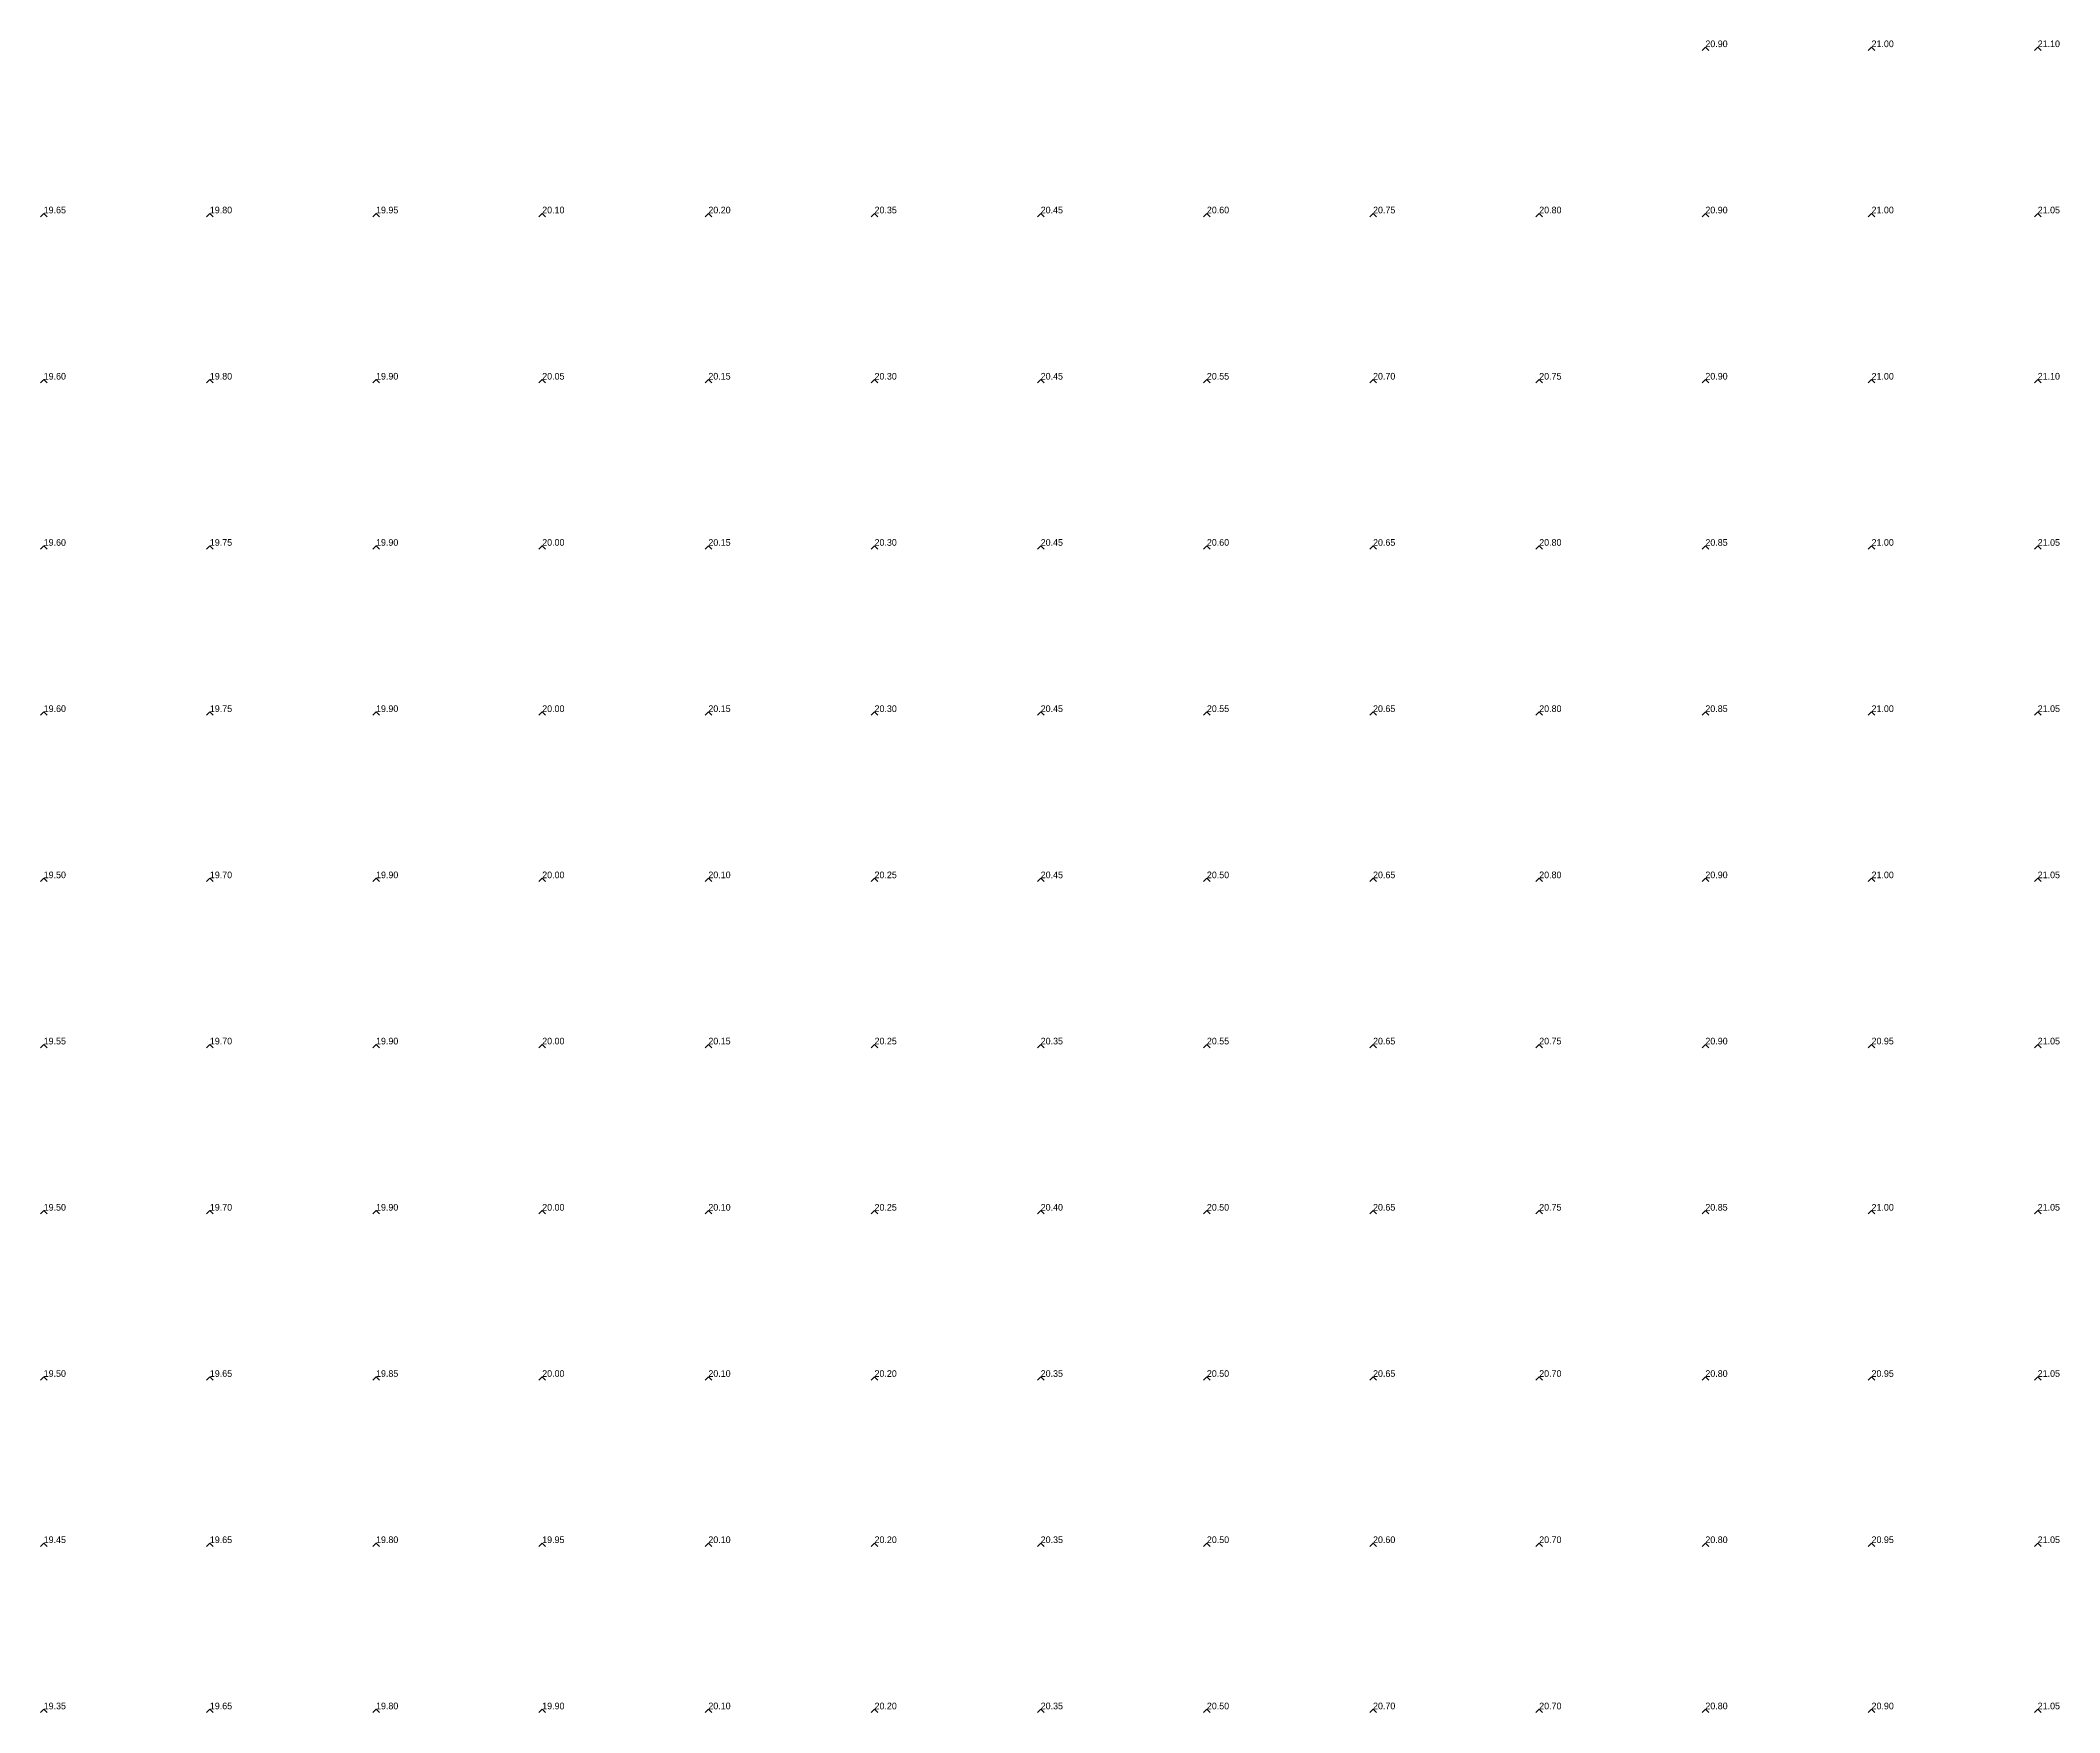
# Model space of a CAD drawing. Extents: x 570945 to 571083, y 5181392 to 5181597.
# Drawn here: x 570974.82 to 571005.2, y 5181569.08 to 5181594.23 of the extents above; entities that cross this region are included whole.
import ezdxf

# ---------------------------------------------------------------- set-up
doc = ezdxf.new("R2010")
doc.units = 0
doc.layers.add('Soundings', color=1, linetype='CONTINUOUS')

msp = doc.modelspace()

# ---------------------------------------------------------------- linework, layer by layer
at = {"layer": 'Soundings'}
for points in [[(570999.825, 5181594.075), (570999.875, 5181594.125), (570999.925, 5181594.075)], [(571002.325, 5181594.075), (571002.375, 5181594.125), (571002.425, 5181594.075)], [(571004.825, 5181594.075), (571004.875, 5181594.125), (571004.925, 5181594.075)], [(570974.825, 5181591.575), (570974.875, 5181591.625), (570974.925, 5181591.575)], [(570977.325, 5181591.575), (570977.375, 5181591.625), (570977.425, 5181591.575)], [(570979.825, 5181591.575), (570979.875, 5181591.625), (570979.925, 5181591.575)], [(570982.325, 5181591.575), (570982.375, 5181591.625), (570982.425, 5181591.575)], [(570984.825, 5181591.575), (570984.875, 5181591.625), (570984.925, 5181591.575)], [(570987.325, 5181591.575), (570987.375, 5181591.625), (570987.425, 5181591.575)], [(570989.825, 5181591.575), (570989.875, 5181591.625), (570989.925, 5181591.575)], [(570992.325, 5181591.575), (570992.375, 5181591.625), (570992.425, 5181591.575)], [(570994.825, 5181591.575), (570994.875, 5181591.625), (570994.925, 5181591.575)], [(570997.325, 5181591.575), (570997.375, 5181591.625), (570997.425, 5181591.575)], [(570999.825, 5181591.575), (570999.875, 5181591.625), (570999.925, 5181591.575)], [(571002.325, 5181591.575), (571002.375, 5181591.625), (571002.425, 5181591.575)], [(571004.825, 5181591.575), (571004.875, 5181591.625), (571004.925, 5181591.575)], [(570974.825, 5181589.075), (570974.875, 5181589.125), (570974.925, 5181589.075)], [(570977.325, 5181589.075), (570977.375, 5181589.125), (570977.425, 5181589.075)], [(570979.825, 5181589.075), (570979.875, 5181589.125), (570979.925, 5181589.075)], [(570982.325, 5181589.075), (570982.375, 5181589.125), (570982.425, 5181589.075)], [(570984.825, 5181589.075), (570984.875, 5181589.125), (570984.925, 5181589.075)], [(570987.325, 5181589.075), (570987.375, 5181589.125), (570987.425, 5181589.075)], [(570989.825, 5181589.075), (570989.875, 5181589.125), (570989.925, 5181589.075)], [(570992.325, 5181589.075), (570992.375, 5181589.125), (570992.425, 5181589.075)], [(570994.825, 5181589.075), (570994.875, 5181589.125), (570994.925, 5181589.075)], [(570997.325, 5181589.075), (570997.375, 5181589.125), (570997.425, 5181589.075)], [(570999.825, 5181589.075), (570999.875, 5181589.125), (570999.925, 5181589.075)], [(571002.325, 5181589.075), (571002.375, 5181589.125), (571002.425, 5181589.075)], [(571004.825, 5181589.075), (571004.875, 5181589.125), (571004.925, 5181589.075)], [(570974.825, 5181586.575), (570974.875, 5181586.625), (570974.925, 5181586.575)], [(570977.325, 5181586.575), (570977.375, 5181586.625), (570977.425, 5181586.575)], [(570979.825, 5181586.575), (570979.875, 5181586.625), (570979.925, 5181586.575)], [(570982.325, 5181586.575), (570982.375, 5181586.625), (570982.425, 5181586.575)], [(570984.825, 5181586.575), (570984.875, 5181586.625), (570984.925, 5181586.575)], [(570987.325, 5181586.575), (570987.375, 5181586.625), (570987.425, 5181586.575)], [(570989.825, 5181586.575), (570989.875, 5181586.625), (570989.925, 5181586.575)], [(570992.325, 5181586.575), (570992.375, 5181586.625), (570992.425, 5181586.575)], [(570994.825, 5181586.575), (570994.875, 5181586.625), (570994.925, 5181586.575)], [(570997.325, 5181586.575), (570997.375, 5181586.625), (570997.425, 5181586.575)], [(570999.825, 5181586.575), (570999.875, 5181586.625), (570999.925, 5181586.575)], [(571002.325, 5181586.575), (571002.375, 5181586.625), (571002.425, 5181586.575)], [(571004.825, 5181586.575), (571004.875, 5181586.625), (571004.925, 5181586.575)], [(570974.825, 5181584.075), (570974.875, 5181584.125), (570974.925, 5181584.075)], [(570977.325, 5181584.075), (570977.375, 5181584.125), (570977.425, 5181584.075)], [(570979.825, 5181584.075), (570979.875, 5181584.125), (570979.925, 5181584.075)], [(570982.325, 5181584.075), (570982.375, 5181584.125), (570982.425, 5181584.075)], [(570984.825, 5181584.075), (570984.875, 5181584.125), (570984.925, 5181584.075)], [(570987.325, 5181584.075), (570987.375, 5181584.125), (570987.425, 5181584.075)], [(570989.825, 5181584.075), (570989.875, 5181584.125), (570989.925, 5181584.075)], [(570992.325, 5181584.075), (570992.375, 5181584.125), (570992.425, 5181584.075)], [(570994.825, 5181584.075), (570994.875, 5181584.125), (570994.925, 5181584.075)], [(570997.325, 5181584.075), (570997.375, 5181584.125), (570997.425, 5181584.075)], [(570999.825, 5181584.075), (570999.875, 5181584.125), (570999.925, 5181584.075)], [(571002.325, 5181584.075), (571002.375, 5181584.125), (571002.425, 5181584.075)], [(571004.825, 5181584.075), (571004.875, 5181584.125), (571004.925, 5181584.075)], [(570974.825, 5181581.575), (570974.875, 5181581.625), (570974.925, 5181581.575)], [(570977.325, 5181581.575), (570977.375, 5181581.625), (570977.425, 5181581.575)], [(570979.825, 5181581.575), (570979.875, 5181581.625), (570979.925, 5181581.575)], [(570982.325, 5181581.575), (570982.375, 5181581.625), (570982.425, 5181581.575)], [(570984.825, 5181581.575), (570984.875, 5181581.625), (570984.925, 5181581.575)], [(570987.325, 5181581.575), (570987.375, 5181581.625), (570987.425, 5181581.575)], [(570989.825, 5181581.575), (570989.875, 5181581.625), (570989.925, 5181581.575)], [(570992.325, 5181581.575), (570992.375, 5181581.625), (570992.425, 5181581.575)], [(570994.825, 5181581.575), (570994.875, 5181581.625), (570994.925, 5181581.575)], [(570997.325, 5181581.575), (570997.375, 5181581.625), (570997.425, 5181581.575)], [(570999.825, 5181581.575), (570999.875, 5181581.625), (570999.925, 5181581.575)], [(571002.325, 5181581.575), (571002.375, 5181581.625), (571002.425, 5181581.575)], [(571004.825, 5181581.575), (571004.875, 5181581.625), (571004.925, 5181581.575)], [(570974.825, 5181579.075), (570974.875, 5181579.125), (570974.925, 5181579.075)], [(570977.325, 5181579.075), (570977.375, 5181579.125), (570977.425, 5181579.075)], [(570979.825, 5181579.075), (570979.875, 5181579.125), (570979.925, 5181579.075)], [(570982.325, 5181579.075), (570982.375, 5181579.125), (570982.425, 5181579.075)], [(570984.825, 5181579.075), (570984.875, 5181579.125), (570984.925, 5181579.075)], [(570987.325, 5181579.075), (570987.375, 5181579.125), (570987.425, 5181579.075)], [(570989.825, 5181579.075), (570989.875, 5181579.125), (570989.925, 5181579.075)], [(570992.325, 5181579.075), (570992.375, 5181579.125), (570992.425, 5181579.075)], [(570994.825, 5181579.075), (570994.875, 5181579.125), (570994.925, 5181579.075)], [(570997.325, 5181579.075), (570997.375, 5181579.125), (570997.425, 5181579.075)], [(570999.825, 5181579.075), (570999.875, 5181579.125), (570999.925, 5181579.075)], [(571002.325, 5181579.075), (571002.375, 5181579.125), (571002.425, 5181579.075)], [(571004.825, 5181579.075), (571004.875, 5181579.125), (571004.925, 5181579.075)], [(570974.825, 5181576.575), (570974.875, 5181576.625), (570974.925, 5181576.575)], [(570977.325, 5181576.575), (570977.375, 5181576.625), (570977.425, 5181576.575)], [(570979.825, 5181576.575), (570979.875, 5181576.625), (570979.925, 5181576.575)], [(570982.325, 5181576.575), (570982.375, 5181576.625), (570982.425, 5181576.575)], [(570984.825, 5181576.575), (570984.875, 5181576.625), (570984.925, 5181576.575)], [(570987.325, 5181576.575), (570987.375, 5181576.625), (570987.425, 5181576.575)], [(570989.825, 5181576.575), (570989.875, 5181576.625), (570989.925, 5181576.575)], [(570992.325, 5181576.575), (570992.375, 5181576.625), (570992.425, 5181576.575)], [(570994.825, 5181576.575), (570994.875, 5181576.625), (570994.925, 5181576.575)], [(570997.325, 5181576.575), (570997.375, 5181576.625), (570997.425, 5181576.575)], [(570999.825, 5181576.575), (570999.875, 5181576.625), (570999.925, 5181576.575)], [(571002.325, 5181576.575), (571002.375, 5181576.625), (571002.425, 5181576.575)], [(571004.825, 5181576.575), (571004.875, 5181576.625), (571004.925, 5181576.575)], [(570974.825, 5181574.075), (570974.875, 5181574.125), (570974.925, 5181574.075)], [(570977.325, 5181574.075), (570977.375, 5181574.125), (570977.425, 5181574.075)], [(570979.825, 5181574.075), (570979.875, 5181574.125), (570979.925, 5181574.075)], [(570982.325, 5181574.075), (570982.375, 5181574.125), (570982.425, 5181574.075)], [(570984.825, 5181574.075), (570984.875, 5181574.125), (570984.925, 5181574.075)], [(570987.325, 5181574.075), (570987.375, 5181574.125), (570987.425, 5181574.075)], [(570989.825, 5181574.075), (570989.875, 5181574.125), (570989.925, 5181574.075)], [(570992.325, 5181574.075), (570992.375, 5181574.125), (570992.425, 5181574.075)], [(570994.825, 5181574.075), (570994.875, 5181574.125), (570994.925, 5181574.075)], [(570997.325, 5181574.075), (570997.375, 5181574.125), (570997.425, 5181574.075)], [(570999.825, 5181574.075), (570999.875, 5181574.125), (570999.925, 5181574.075)], [(571002.325, 5181574.075), (571002.375, 5181574.125), (571002.425, 5181574.075)], [(571004.825, 5181574.075), (571004.875, 5181574.125), (571004.925, 5181574.075)], [(570974.825, 5181571.575), (570974.875, 5181571.625), (570974.925, 5181571.575)], [(570977.325, 5181571.575), (570977.375, 5181571.625), (570977.425, 5181571.575)], [(570979.825, 5181571.575), (570979.875, 5181571.625), (570979.925, 5181571.575)], [(570982.325, 5181571.575), (570982.375, 5181571.625), (570982.425, 5181571.575)], [(570984.825, 5181571.575), (570984.875, 5181571.625), (570984.925, 5181571.575)], [(570987.325, 5181571.575), (570987.375, 5181571.625), (570987.425, 5181571.575)], [(570989.825, 5181571.575), (570989.875, 5181571.625), (570989.925, 5181571.575)], [(570992.325, 5181571.575), (570992.375, 5181571.625), (570992.425, 5181571.575)], [(570994.825, 5181571.575), (570994.875, 5181571.625), (570994.925, 5181571.575)], [(570997.325, 5181571.575), (570997.375, 5181571.625), (570997.425, 5181571.575)], [(570999.825, 5181571.575), (570999.875, 5181571.625), (570999.925, 5181571.575)], [(571002.325, 5181571.575), (571002.375, 5181571.625), (571002.425, 5181571.575)], [(571004.825, 5181571.575), (571004.875, 5181571.625), (571004.925, 5181571.575)], [(570974.825, 5181569.075), (570974.875, 5181569.125), (570974.925, 5181569.075)], [(570977.325, 5181569.075), (570977.375, 5181569.125), (570977.425, 5181569.075)], [(570979.825, 5181569.075), (570979.875, 5181569.125), (570979.925, 5181569.075)], [(570982.325, 5181569.075), (570982.375, 5181569.125), (570982.425, 5181569.075)], [(570984.825, 5181569.075), (570984.875, 5181569.125), (570984.925, 5181569.075)], [(570987.325, 5181569.075), (570987.375, 5181569.125), (570987.425, 5181569.075)], [(570989.825, 5181569.075), (570989.875, 5181569.125), (570989.925, 5181569.075)], [(570992.325, 5181569.075), (570992.375, 5181569.125), (570992.425, 5181569.075)], [(570994.825, 5181569.075), (570994.875, 5181569.125), (570994.925, 5181569.075)], [(570997.325, 5181569.075), (570997.375, 5181569.125), (570997.425, 5181569.075)], [(570999.825, 5181569.075), (570999.875, 5181569.125), (570999.925, 5181569.075)], [(571002.325, 5181569.075), (571002.375, 5181569.125), (571002.425, 5181569.075)], [(571004.825, 5181569.075), (571004.875, 5181569.125), (571004.925, 5181569.075)]]:
    msp.add_lwpolyline(points, dxfattribs=at)

# ---------------------------------------------------------------- texts
for s, p in [('20.90', (570999.875, 5181594.125, 20.9)), ('21.00', (571002.375, 5181594.125, 21)), ('21.10', (571004.875, 5181594.125, 21.1)), ('19.65', (570974.875, 5181591.625, 19.65)), ('19.80', (570977.375, 5181591.625, 19.8)), ('19.95', (570979.875, 5181591.625, 19.95)), ('20.10', (570982.375, 5181591.625, 20.1)), ('20.20', (570984.875, 5181591.625, 20.2)), ('20.35', (570987.375, 5181591.625, 20.35)), ('20.45', (570989.875, 5181591.625, 20.45)), ('20.60', (570992.375, 5181591.625, 20.6)), ('20.75', (570994.875, 5181591.625, 20.75)), ('20.80', (570997.375, 5181591.625, 20.8)), ('20.90', (570999.875, 5181591.625, 20.9)), ('21.00', (571002.375, 5181591.625, 21)), ('21.05', (571004.875, 5181591.625, 21.05)), ('19.60', (570974.875, 5181589.125, 19.6)), ('19.80', (570977.375, 5181589.125, 19.8)), ('19.90', (570979.875, 5181589.125, 19.9)), ('20.05', (570982.375, 5181589.125, 20.05)), ('20.15', (570984.875, 5181589.125, 20.15)), ('20.30', (570987.375, 5181589.125, 20.3)), ('20.45', (570989.875, 5181589.125, 20.45)), ('20.55', (570992.375, 5181589.125, 20.55)), ('20.70', (570994.875, 5181589.125, 20.7)), ('20.75', (570997.375, 5181589.125, 20.75)), ('20.90', (570999.875, 5181589.125, 20.9)), ('21.00', (571002.375, 5181589.125, 21)), ('21.10', (571004.875, 5181589.125, 21.1)), ('19.60', (570974.875, 5181586.625, 19.6)), ('19.75', (570977.375, 5181586.625, 19.75)), ('19.90', (570979.875, 5181586.625, 19.9)), ('20.00', (570982.375, 5181586.625, 20)), ('20.15', (570984.875, 5181586.625, 20.15)), ('20.30', (570987.375, 5181586.625, 20.3)), ('20.45', (570989.875, 5181586.625, 20.45)), ('20.60', (570992.375, 5181586.625, 20.6)), ('20.65', (570994.875, 5181586.625, 20.65)), ('20.80', (570997.375, 5181586.625, 20.8)), ('20.85', (570999.875, 5181586.625, 20.85)), ('21.00', (571002.375, 5181586.625, 21)), ('21.05', (571004.875, 5181586.625, 21.05)), ('19.60', (570974.875, 5181584.125, 19.6)), ('19.75', (570977.375, 5181584.125, 19.75)), ('19.90', (570979.875, 5181584.125, 19.9)), ('20.00', (570982.375, 5181584.125, 20)), ('20.15', (570984.875, 5181584.125, 20.15)), ('20.30', (570987.375, 5181584.125, 20.3)), ('20.45', (570989.875, 5181584.125, 20.45)), ('20.55', (570992.375, 5181584.125, 20.55)), ('20.65', (570994.875, 5181584.125, 20.65)), ('20.80', (570997.375, 5181584.125, 20.8)), ('20.85', (570999.875, 5181584.125, 20.85)), ('21.00', (571002.375, 5181584.125, 21)), ('21.05', (571004.875, 5181584.125, 21.05)), ('19.50', (570974.875, 5181581.625, 19.5)), ('19.70', (570977.375, 5181581.625, 19.7)), ('19.90', (570979.875, 5181581.625, 19.9)), ('20.00', (570982.375, 5181581.625, 20)), ('20.10', (570984.875, 5181581.625, 20.1)), ('20.25', (570987.375, 5181581.625, 20.25)), ('20.45', (570989.875, 5181581.625, 20.45)), ('20.50', (570992.375, 5181581.625, 20.5)), ('20.65', (570994.875, 5181581.625, 20.65)), ('20.80', (570997.375, 5181581.625, 20.8)), ('20.90', (570999.875, 5181581.625, 20.9)), ('21.00', (571002.375, 5181581.625, 21)), ('21.05', (571004.875, 5181581.625, 21.05)), ('19.55', (570974.875, 5181579.125, 19.55)), ('19.70', (570977.375, 5181579.125, 19.7)), ('19.90', (570979.875, 5181579.125, 19.9)), ('20.00', (570982.375, 5181579.125, 20)), ('20.15', (570984.875, 5181579.125, 20.15)), ('20.25', (570987.375, 5181579.125, 20.25)), ('20.35', (570989.875, 5181579.125, 20.35)), ('20.55', (570992.375, 5181579.125, 20.55)), ('20.65', (570994.875, 5181579.125, 20.65)), ('20.75', (570997.375, 5181579.125, 20.75)), ('20.90', (570999.875, 5181579.125, 20.9)), ('20.95', (571002.375, 5181579.125, 20.95)), ('21.05', (571004.875, 5181579.125, 21.05)), ('19.50', (570974.875, 5181576.625, 19.5)), ('19.70', (570977.375, 5181576.625, 19.7)), ('19.90', (570979.875, 5181576.625, 19.9)), ('20.00', (570982.375, 5181576.625, 20)), ('20.10', (570984.875, 5181576.625, 20.1)), ('20.25', (570987.375, 5181576.625, 20.25)), ('20.40', (570989.875, 5181576.625, 20.4)), ('20.50', (570992.375, 5181576.625, 20.5)), ('20.65', (570994.875, 5181576.625, 20.65)), ('20.75', (570997.375, 5181576.625, 20.75)), ('20.85', (570999.875, 5181576.625, 20.85)), ('21.00', (571002.375, 5181576.625, 21)), ('21.05', (571004.875, 5181576.625, 21.05)), ('19.50', (570974.875, 5181574.125, 19.5)), ('19.65', (570977.375, 5181574.125, 19.65)), ('19.85', (570979.875, 5181574.125, 19.85)), ('20.00', (570982.375, 5181574.125, 20)), ('20.10', (570984.875, 5181574.125, 20.1)), ('20.20', (570987.375, 5181574.125, 20.2)), ('20.35', (570989.875, 5181574.125, 20.35)), ('20.50', (570992.375, 5181574.125, 20.5)), ('20.65', (570994.875, 5181574.125, 20.65)), ('20.70', (570997.375, 5181574.125, 20.7)), ('20.80', (570999.875, 5181574.125, 20.8)), ('20.95', (571002.375, 5181574.125, 20.95)), ('21.05', (571004.875, 5181574.125, 21.05)), ('19.45', (570974.875, 5181571.625, 19.45)), ('19.65', (570977.375, 5181571.625, 19.65)), ('19.80', (570979.875, 5181571.625, 19.8)), ('19.95', (570982.375, 5181571.625, 19.95)), ('20.10', (570984.875, 5181571.625, 20.1)), ('20.20', (570987.375, 5181571.625, 20.2)), ('20.35', (570989.875, 5181571.625, 20.35)), ('20.50', (570992.375, 5181571.625, 20.5)), ('20.60', (570994.875, 5181571.625, 20.6)), ('20.70', (570997.375, 5181571.625, 20.7)), ('20.80', (570999.875, 5181571.625, 20.8)), ('20.95', (571002.375, 5181571.625, 20.95)), ('21.05', (571004.875, 5181571.625, 21.05)), ('19.35', (570974.875, 5181569.125, 19.35)), ('19.65', (570977.375, 5181569.125, 19.65)), ('19.80', (570979.875, 5181569.125, 19.8)), ('19.90', (570982.375, 5181569.125, 19.9)), ('20.10', (570984.875, 5181569.125, 20.1)), ('20.20', (570987.375, 5181569.125, 20.2)), ('20.35', (570989.875, 5181569.125, 20.35)), ('20.50', (570992.375, 5181569.125, 20.5)), ('20.70', (570994.875, 5181569.125, 20.7)), ('20.70', (570997.375, 5181569.125, 20.7)), ('20.80', (570999.875, 5181569.125, 20.8)), ('20.90', (571002.375, 5181569.125, 20.9)), ('21.05', (571004.875, 5181569.125, 21.05))]:
    msp.add_text(s, height=0.1, dxfattribs=at).set_placement(p)

doc.saveas('drawing.dxf')
